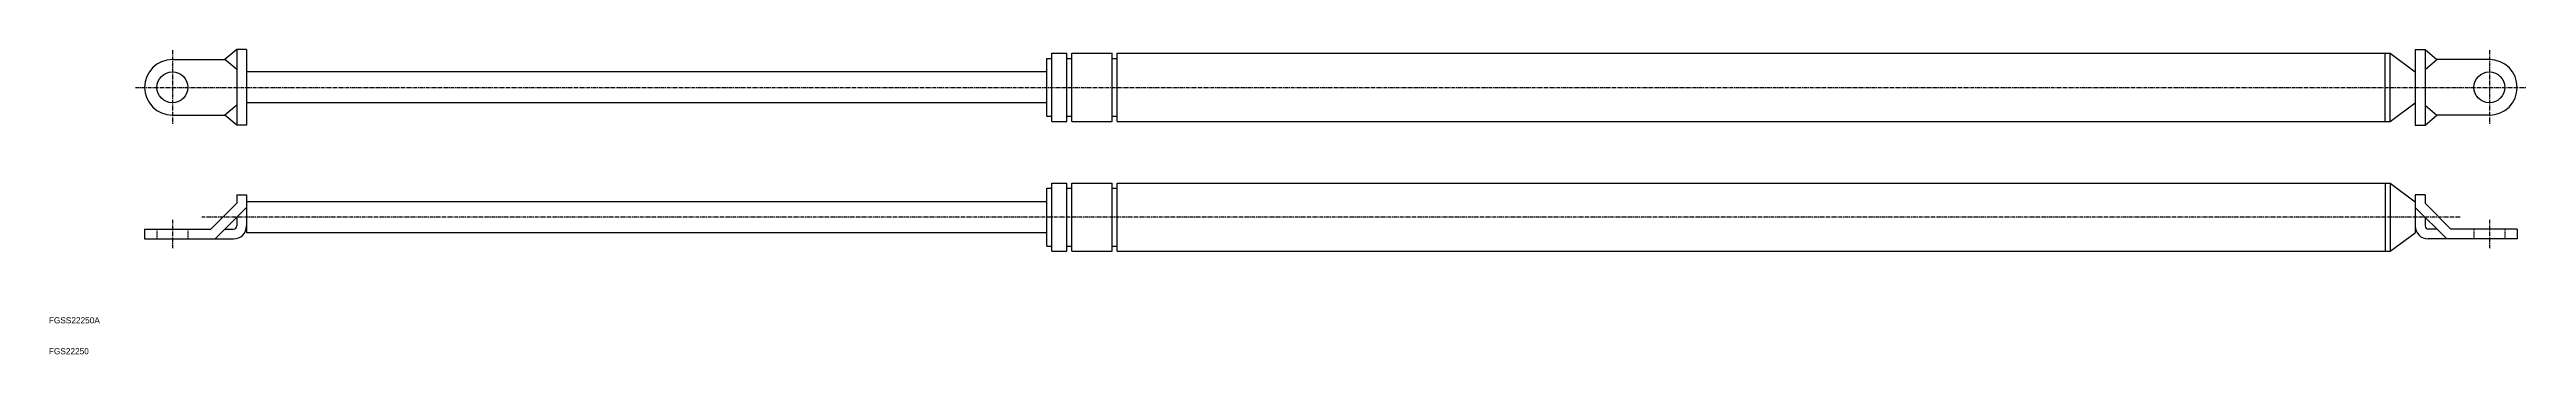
# Model space of a CAD drawing. Extents: x 10 to 812, y 10 to 108.
import ezdxf

# ---------------------------------------------------------------- set-up
doc = ezdxf.new("R2010")
doc.units = 0
doc.linetypes.add('CENTER', pattern=[2, 1.25, -0.25, 0.25, -0.25])
doc.linetypes.add('DASHED', pattern=[0.75, 0.5, -0.25])
doc.layers.get('0').update_dxf_attribs({"linetype": 'CONTINUOUS'})
doc.layers.add('CENTER', color=1, linetype='CENTER')

msp = doc.modelspace()

# ---------------------------------------------------------------- linework, layer by layer
at = {"color": 7, "linetype": 'CONTINUOUS'}
for p, q in [((50, 105.3), (67, 105.3)), ((70.8, 108.5), (67, 105.3)), ((70.8, 102.1), (67, 105.3)), ((70.8, 108.5), (70.8, 84.1)), ((74, 108.5), (70.8, 108.5)), ((74, 108.5), (74, 84.1)), ((333, 86.93), (333, 105.67)), ((333, 105.67), (334.63, 105.67)), ((334.63, 85.3), (334.63, 107.3)), ((334.63, 107.3), (339.52, 107.3)), ((339.52, 85.3), (339.52, 107.3)), ((339.52, 105.67), (341.15, 105.67)), ((341.15, 85.3), (341.15, 107.3)), ((341.15, 107.3), (354.19, 107.3)), ((354.19, 85.3), (354.19, 107.3)), ((354.19, 105.67), (355.82, 105.67)), ((355.82, 107.3), (767.85, 107.3)), ((355.82, 85.3), (355.82, 107.3)), ((766.22, 85.3), (766.22, 107.3)), ((767.85, 107.3), (776, 101.3)), ((767.85, 85.3), (767.85, 107.3)), ((776, 108.5), (776, 84.1)), ((776, 108.5), (779.2, 108.5)), ((779.2, 108.5), (779.2, 84.1)), ((779.2, 108.5), (783, 105.3)), ((779.2, 102.1), (783, 105.3)), ((800, 105.3), (783, 105.3)), ((333, 101.3), (74, 101.3)), ((70.8, 90.5), (67, 87.3)), ((333, 91.3), (74, 91.3)), ((767.85, 85.3), (776, 91.3)), ((779.2, 90.5), (783, 87.3)), ((50, 87.3), (67, 87.3)), ((70.8, 84.1), (67, 87.3)), ((74, 84.1), (70.8, 84.1)), ((333, 86.93), (334.63, 86.93)), ((334.63, 85.3), (339.52, 85.3)), ((339.52, 86.93), (341.15, 86.93)), ((341.15, 85.3), (354.19, 85.3)), ((354.19, 86.93), (355.82, 86.93)), ((355.82, 85.3), (767.85, 85.3)), ((776, 84.1), (779.2, 84.1)), ((779.2, 84.1), (783, 87.3)), ((800, 87.3), (783, 87.3)), ((334.63, 43.3), (334.63, 65.3)), ((334.63, 65.3), (339.52, 65.3)), ((339.52, 43.3), (339.52, 65.3)), ((341.15, 43.3), (341.15, 65.3)), ((341.15, 65.3), (354.19, 65.3)), ((354.19, 43.3), (354.19, 65.3)), ((355.82, 65.3), (767.85, 65.3)), ((355.82, 43.3), (355.82, 65.3)), ((766.22, 65.3), (766.22, 43.3)), ((767.85, 65.3), (767.85, 43.3)), ((767.85, 65.3), (776, 59.3)), ((70.8, 58.825483), (62.474517, 50.5)), ((74, 57.5), (63.8, 47.3)), ((70.8, 61.5), (70.8, 58.825483)), ((70.8, 61.5), (74, 61.5)), ((74, 61.5), (74, 49.3)), ((333, 59.3), (74, 59.3)), ((333, 44.93), (333, 63.67)), ((333, 63.67), (334.63, 63.67)), ((339.52, 63.67), (341.15, 63.67)), ((354.19, 63.67), (355.82, 63.67)), ((776, 61.5), (776, 49.3)), ((779.2, 61.5), (776, 61.5)), ((776, 57.5), (786.2, 47.3)), ((779.2, 61.5), (779.2, 58.825483)), ((779.2, 58.825483), (787.525483, 50.5)), ((41, 50.5), (62.474517, 50.5)), ((41, 50.5), (41, 47.3)), ((67, 50.5), (69.8, 50.5)), ((70.8, 54.3), (70.8, 51.5)), ((333, 49.3), (74, 49.3)), ((767.85, 43.3), (776, 49.3)), ((779.2, 54.3), (779.2, 51.5)), ((783, 50.5), (780.2, 50.5)), ((809, 50.5), (787.525483, 50.5)), ((809, 50.5), (809, 47.3)), ((41, 47.3), (69.8, 47.3)), ((333, 44.93), (334.63, 44.93)), ((334.63, 43.3), (339.52, 43.3)), ((339.52, 44.93), (341.15, 44.93)), ((341.15, 43.3), (354.19, 43.3)), ((354.19, 44.93), (355.82, 44.93)), ((355.82, 43.3), (767.85, 43.3)), ((809, 47.3), (780.2, 47.3))]:
    msp.add_line(p, q, dxfattribs=at)
at = {"color": 3, "linetype": 'DASHED'}
for p, q in [((45, 50.5), (45, 47.3)), ((55, 50.5), (55, 47.3)), ((795, 50.5), (795, 47.3)), ((805, 50.5), (805, 47.3))]:
    msp.add_line(p, q, dxfattribs=at)
at = {"color": 7, "linetype": 'CONTINUOUS'}
for centre in [(50, 96.3), (800, 96.3)]:
    msp.add_circle(centre, 5, dxfattribs=at)
for centre, radius, start, end in [((50, 96.3), 9, 90, 270), ((800, 96.3), 9, 270, 90), ((69.8, 51.5), 1, 270, 0), ((69.8, 51.5), 4.2, 270, 0), ((780.2, 51.5), 4.2, 180, 270), ((780.2, 51.5), 1, 180, 270)]:
    msp.add_arc(centre, radius, start, end, dxfattribs=at)
at = {"layer": 'CENTER', "color": 1, "linetype": 'CENTER'}
for p, q in [((50, 108.3), (50, 84.3)), ((800, 108.3), (800, 84.3)), ((38, 96.3), (812, 96.3)), ((50, 53.5), (50, 44.3)), ((790.525483, 54.3), (59.474517, 54.3)), ((800, 53.5), (800, 44.3))]:
    msp.add_line(p, q, dxfattribs=at)

# ---------------------------------------------------------------- texts
at = {"color": 7, "linetype": 'CONTINUOUS'}
for s, p in [('FGSS22250A', (10, 20)), ('FGS22250', (10, 10))]:
    msp.add_text(s, height=2, dxfattribs=at).set_placement(p)

doc.saveas('drawing.dxf')
